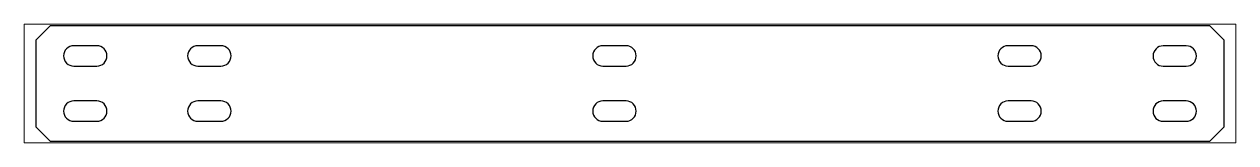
# Paper-space layout 'Layout1' of a CAD drawing. Header units: millimetres. Extents: x 0 to 257, y 85 to 110.
# The model-space entities are those that its viewports show. They can reach past a viewport. Long polylines and large blocks are cut down to what shows.
import ezdxf

# ---------------------------------------------------------------- set-up
doc = ezdxf.new("R2010")
doc.units = ezdxf.units.MM
doc.header["$LTSCALE"] = 25
doc.layers.add('3_Pezzi', color=7, linetype='Continuous')
doc.layers.add('5_Bulloni', color=7, linetype='Continuous')

msp = doc.modelspace()

# ---------------------------------------------------------------- linework, layer by layer
at = {"layer": '3_Pezzi', "color": 3, "linetype": 'Continuous'}
for p, q in [((0, 15), (5, 20)), ((5, 20), (405.49, 20)), ((405.49, 20), (410.49, 15)), ((0, -15), (0, 15)), ((410.49, 15), (410.49, -15)), ((5, -20), (0, -15)), ((410.49, -15), (405.49, -20)), ((405.49, -20), (5, -20))]:
    msp.add_line(p, q, dxfattribs=at)
at = {"layer": '5_Bulloni', "color": 4, "linetype": 'Continuous'}
for p, q in [((21, 13), (13, 13)), ((63.88, 13), (55.88, 13)), ((203.87, 13), (195.87, 13)), ((343.89, 13), (335.89, 13)), ((397.51, 12.97), (389.51, 12.97)), ((13, 6), (21, 6)), ((55.88, 6), (63.88, 6)), ((195.87, 6), (203.87, 6)), ((335.89, 6), (343.89, 6)), ((389.51, 5.97), (397.51, 5.97)), ((21, -6), (13, -6)), ((63.88, -6), (55.88, -6)), ((203.87, -6), (195.87, -6)), ((343.89, -6), (335.89, -6)), ((397.5, -6.03), (389.5, -6.03)), ((13, -13), (21, -13)), ((55.88, -13), (63.88, -13)), ((195.87, -13), (203.87, -13)), ((335.89, -13), (343.89, -13)), ((389.5, -13.03), (397.5, -13.03))]:
    msp.add_line(p, q, dxfattribs=at)
for centre, start, end in [((13, 9.5), 90, 270), ((21, 9.5), 270, 90), ((55.88, 9.5), 90, 270), ((63.88, 9.5), 270, 90), ((195.87, 9.5), 90, 270), ((203.87, 9.5), 270, 90), ((335.89, 9.5), 90, 270), ((343.89, 9.5), 270, 90), ((389.51, 9.47), 90, 270), ((397.51, 9.47), 270, 90), ((13, -9.5), 90, 270), ((21, -9.5), 270, 90), ((55.88, -9.5), 90, 270), ((63.88, -9.5), 270, 90), ((195.87, -9.5), 90, 270), ((203.87, -9.5), 270, 90), ((335.89, -9.5), 90, 270), ((343.89, -9.5), 270, 90), ((389.5, -9.53), 90, 270), ((397.5, -9.53), 270, 90)]:
    msp.add_arc(centre, 3.5, start, end, dxfattribs=at)

psp = doc.layouts.get("Layout1")

# ---------------------------------------------------------------- viewports
at = {"layer": '0'}
psp.add_viewport(center=(128.5, 97.5), size=(257, 25.04313), view_center_point=(205.25, 0), view_height=40.79996, dxfattribs=at)

doc.saveas('drawing.dxf')
